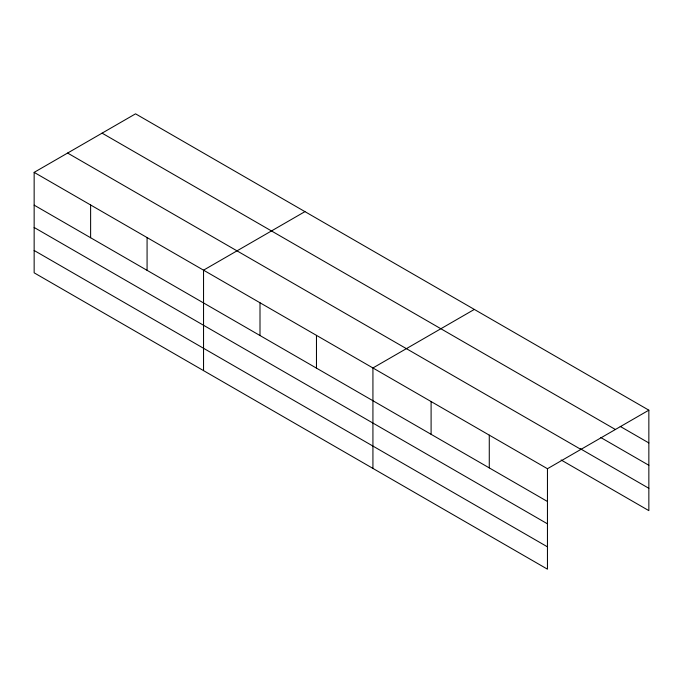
<?xml version="1.0" encoding="UTF-8"?>
<svg xmlns="http://www.w3.org/2000/svg" width="683" height="683" viewBox="0 0 683 683"><rect width="100%" height="100%" fill="white"/><g stroke="black" fill="none" stroke-linecap="round" stroke-linejoin="round"><path stroke-width="1.02" d="M34.15 172.372L547.45 468.726L547.45 569.17L34.15 272.824L34.15 172.372L135.55 113.83L648.85 410.176L648.85 510.628L561.127 459.983M304.942 211.628L203.543 270.169L203.543 370.613M474.326 309.425L372.927 367.966L372.927 468.41M547.45 468.726L648.85 410.176M620.224 426.414L648.85 442.943M102.091 133.151L615.392 429.496M600.835 437.555L648.85 465.277M580.516 448.842L648.85 488.294M67.608 153.052L580.909 449.405M34.15 205.139L547.45 501.484M34.15 227.473L547.45 523.818M34.15 250.482L547.45 546.835M489.276 435.139L489.276 467.898M431.101 401.553L431.101 434.311M316.468 335.362L316.468 368.128M260.001 302.765L260.001 335.532M147.076 237.573L147.076 270.331M90.617 204.968L90.617 237.735"/></g></svg>
